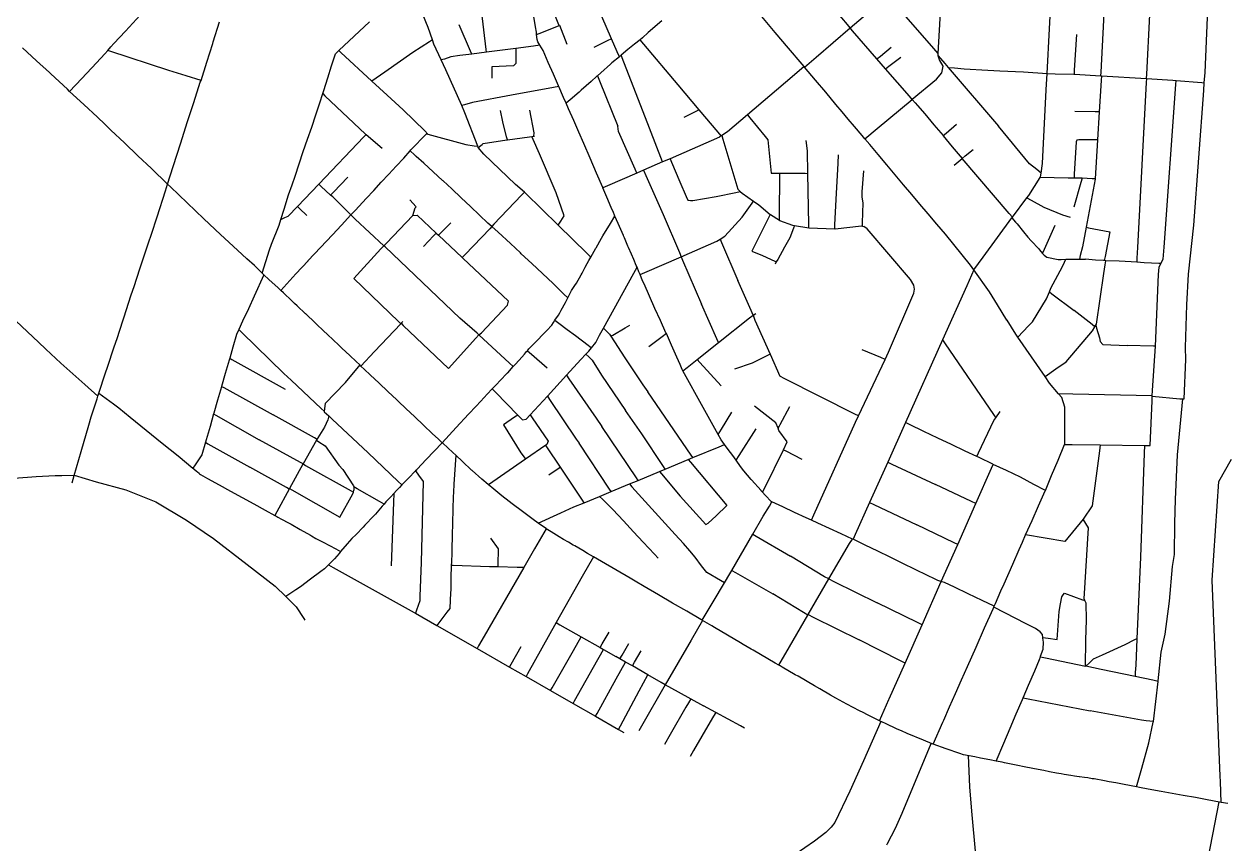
# Model space of a CAD drawing. Header units: inches. Extents: x 170101 to 178921, y 438267 to 453456.
# Drawn here: x 172575 to 173750, y 440935 to 441736 of the extents above; entities that cross this region are included whole.
import ezdxf

# ---------------------------------------------------------------- set-up
doc = ezdxf.new("R2010")
doc.units = ezdxf.units.IN
doc.header["$MEASUREMENT"] = 0

msp = doc.modelspace()

# ---------------------------------------------------------------- linework, layer by layer
for points in [[(173677.6, 441372.6), (173704.5, 441369.9), (173707.5, 441369.8), (173708.6, 441369.8), (173710.2, 441408.3), (173710, 441420.2), (173711.2, 441461.8), (173713, 441491.6), (173718.3, 441539.4), (173727.8, 441671), (173728.4, 441678.7), (173729.2, 441688.8), (173735.5, 441834.8), (173736.3, 441845.9), (173739.8, 441896.5), (173743.2, 441958.1), (173747.8, 442043.7), (173748.1, 442048.4), (173752.3, 442117.3)], [(173503.3, 441495.8), (173512.5, 441508.4), (173540.4, 441546.6), (173540.5, 441546.7), (173540.9, 441547.3), (173555.1, 441566.3), (173556.8, 441568.5), (173567.9, 441586.2), (173568.3, 441586.9), (173568.9, 441590.5), (173570.3, 441599.9), (173574, 441671.9), (173574.8, 441687.7), (173581.6, 441819), (173583.7, 441860.3), (173583.7, 441860.3), (173585.4, 441882.6), (173587.3, 441886.7), (173587.3, 441886.7), (173598.5, 441913.1), (173601.8, 441920.7), (173613.8, 441957.9)], [(173627.4, 441685.4), (173627.6, 441688.9), (173634.3, 441816.3), (173636.7, 441861.3), (173640.6, 441936.3)], [(173468.5, 441707.3), (173464.3, 441712.1), (173434.7, 441745.8), (173434.6, 441745.9), (173419.2, 441763.7), (173398.7, 441787.5), (173382.7, 441806.1), (173381.3, 441807.8), (173370.1, 441821), (173367.8, 441823.8), (173342.2, 441854.3), (173339.5, 441857.4)], [(173129.1, 441508.4), (173125.4, 441512), (173097.2, 441539.7), (173065.3, 441570.9), (173064.1, 441571.9), (173055.4, 441579.3), (173024.4, 441609), (173019.1, 441615.5), (173018.6, 441616.8), (173006, 441649.2), (173002.9, 441656.4), (172987.4, 441691.2), (172982.9, 441700.9), (172975.8, 441716.4), (172974.3, 441720.6), (172970.2, 441732.6), (172961.9, 441752.5), (172953.3, 441773), (172939, 441807.3), (172928.2, 441829.6), (172926, 441834.6), (172925, 441837)], [(172619.8, 441670.1), (172631.7, 441682.8), (172645.9, 441698.1), (172654.1, 441706.9), (172657.1, 441710.3), (172660.2, 441713.7), (172663, 441716.9), (172674.5, 441729.2), (172688.8, 441744.7), (172691, 441747.1), (172701, 441757.4), (172702.7, 441759.3), (172703.8, 441760.4), (172705.7, 441763.4), (172712.6, 441773.5), (172714.2, 441775.9), (172719.8, 441783.8), (172725, 441791.2), (172735.8, 441806.4), (172745.5, 441820.7), (172746.3, 441821.9)], [(173382.5, 441732.3), (173379.7, 441735.7), (173363.3, 441755.1), (173343.9, 441778), (173343.6, 441778.4)], [(173396.8, 441623.9), (173408.7, 441633.9), (173442.9, 441662.4), (173443.1, 441662.5), (173466.6, 441682.3), (173472, 441688.2), (173473.3, 441694.8), (173469.7, 441701.1), (173468.4, 441704.9), (173468.5, 441707.3), (173472, 441770.3)], [(173156.9, 441704.1), (173154.9, 441708.8), (173149.3, 441721.7), (173135.6, 441753.1), (173133.1, 441758.6)], [(173337.7, 441694), (173349.2, 441703.8), (173382.5, 441732.3), (173416.4, 441761.3), (173419.2, 441763.7)], [(173027, 441708.5), (173026.7, 441711.2), (173022.2, 441749.7), (173022, 441751.6)], [(173098.1, 441734.7), (173097.2, 441736.9), (173089.6, 441755.5)], [(173671.9, 441682.8), (173672.1, 441687.1), (173675.1, 441745.1)], [(172622.2, 441287.8), (172624.2, 441295.2), (172631, 441318.6), (172638.6, 441344.3), (172640.9, 441352.4), (172646.6, 441369.8), (172647.5, 441372.4), (172648.5, 441375.6), (172654.9, 441395.3), (172656.8, 441400.9), (172663.4, 441420.6), (172666.1, 441428.7), (172671.8, 441446), (172672.8, 441449.2), (172680, 441471.5), (172682.7, 441479.6), (172688.4, 441496.9), (172696.9, 441522.3), (172699.7, 441530.6), (172705.2, 441547.7), (172713.4, 441573.1), (172715.5, 441579.7), (172721, 441596.8), (172728.5, 441620), (172734.8, 441639.7), (172741.2, 441659.4), (172747.5, 441679.2), (172748.2, 441681), (172753.9, 441698.9), (172759.7, 441716.9), (172760.2, 441718.7), (172766.3, 441738)], [(172807.9, 441492.8), (172815.1, 441515.3), (172816.9, 441520.9), (172824.4, 441539.4), (172826.2, 441545), (172829.3, 441555.2), (172833.7, 441569.3), (172837.2, 441579.1), (172840, 441587.4), (172844, 441599.4), (172848, 441611.4), (172852.1, 441623.4), (172856.3, 441635.3), (172860.5, 441647.2), (172864.3, 441659.2), (172867.1, 441668), (172868.2, 441671.2), (172872, 441683.3), (172875.8, 441695.3), (172879.5, 441706.8), (172882.9, 441710), (172912.8, 441738.3)], [(173012.8, 441706.7), (173011.5, 441709.6), (173000.3, 441735.1)], [(173523.2, 441167.3), (173511.3, 441173), (173497.7, 441179.4), (173484.2, 441185.9), (173474.6, 441190.5), (173472.4, 441191.1), (173471.4, 441191.4), (173470.4, 441191.8), (173470.1, 441191.9), (173468, 441192.6), (173464.9, 441194.1), (173458.1, 441197.4), (173445.9, 441203.3), (173433.7, 441209.2), (173421.5, 441215.2), (173409.3, 441221.1), (173397.1, 441227), (173386.6, 441232.1), (173385.2, 441232.7), (173384.8, 441232.9), (173384.7, 441233), (173384.6, 441233), (173373.5, 441238.1), (173362.1, 441243.4), (173350.8, 441248.6), (173344.7, 441251.4), (173339.4, 441253.8), (173328, 441259), (173316.7, 441264.3), (173306, 441269.2), (173305.6, 441269.4), (173299.3, 441275.8), (173296.8, 441278.7), (173295.6, 441280.1), (173295.3, 441280.5), (173285.9, 441290.7), (173285.6, 441291), (173278.5, 441299.7), (173275.3, 441303.9), (173271, 441310), (173267.8, 441314.6), (173263.3, 441320.5), (173259.7, 441325.4), (173256.3, 441330), (173253.5, 441335.1), (173238.7, 441361.6), (173219, 441397.3), (173218.3, 441398.6), (173216.4, 441403.5), (173213.2, 441410.6), (173207.8, 441422.5), (173202.8, 441433.6), (173202.4, 441434.4), (173197.1, 441446.3), (173191.7, 441458.3), (173186.3, 441470.2), (173181, 441482.1), (173179.5, 441485.3), (173177.1, 441491.3), (173175.9, 441494.1), (173174.2, 441498.4), (173173.4, 441500.3), (173170.9, 441505.9), (173168.7, 441511.3), (173165.9, 441517.6), (173165.2, 441519.1), (173161.9, 441527.1), (173161, 441529.1), (173160.9, 441529.4), (173155.8, 441541.1), (173152.6, 441548.4), (173150.7, 441552.8), (173149.7, 441555.1), (173145.7, 441564.5), (173140.8, 441575.9), (173140.6, 441576.2), (173134.5, 441590.5), (173128.3, 441604.9), (173122.1, 441619.4), (173117.2, 441630.5), (173112.3, 441641.8), (173107.3, 441653.1), (173104.8, 441658.7), (173102.4, 441664.4), (173097.7, 441674.9), (173097.4, 441675.6), (173092.4, 441687.1), (173087.3, 441698.6), (173082.3, 441710), (173079.1, 441715.3), (173077.1, 441718.5), (173076.7, 441721), (173076.1, 441725.8), (173075.8, 441728), (173074.9, 441733.4), (173073.2, 441743.4)], [(173076.1, 441725.8), (173081, 441727.8), (173098.1, 441734.7), (173098.3, 441734.8), (173105.7, 441716.4)], [(173198.5, 441739), (173185.2, 441727.6), (173179.4, 441722.6), (173177.1, 441720.7), (173171.7, 441716.3), (173165.3, 441711.1), (173158.7, 441705.5), (173158.3, 441705.2), (173157.6, 441704.7), (173156.9, 441704.1), (173149.6, 441698.1), (173148.3, 441696.9), (173138.8, 441688.4), (173135.4, 441685.3), (173135, 441685), (173129.3, 441679.9), (173119.7, 441671.4), (173117.5, 441669.4), (173108.8, 441662.1), (173104.8, 441658.7)], [(173463.5, 441032.6), (173473, 441054), (173473.8, 441055.9), (173479.6, 441069), (173485.4, 441082.1), (173491.3, 441095.3), (173497.1, 441108.4), (173505.5, 441127.3), (173513.8, 441146.3), (173522, 441164.8), (173522.7, 441166.3), (173523.2, 441167.3), (173524.3, 441169.9), (173529.7, 441182.3), (173532.8, 441189.2), (173541.2, 441208.5), (173547.5, 441222.7), (173550.7, 441230), (173553.8, 441237), (173560.1, 441251.2), (173566.4, 441265.5), (173572.9, 441280.1), (173573.1, 441280.5), (173579.2, 441294.9), (173585.6, 441310), (173591.9, 441325.4), (173592.1, 441325.9), (173592.2, 441361.8), (173589.3, 441371.2), (173586.1, 441374.9), (173577.3, 441385.1), (173572.8, 441391.6), (173546.1, 441430.3), (173544.1, 441433.1), (173535.7, 441446.6), (173535.6, 441446.8), (173526.3, 441461.8), (173518.4, 441474.4), (173503.3, 441495.8), (173500, 441500.5), (173491.8, 441510.6), (173483.6, 441520.6), (173475.4, 441530.6), (173467, 441540.6), (173458.7, 441550.5), (173450.6, 441560), (173442.6, 441569.6), (173434.6, 441579.1), (173426.5, 441588.6), (173418.1, 441598.6), (173409.7, 441608.5), (173401.6, 441618.3), (173396.8, 441623.9), (173394.1, 441627.1), (173386.7, 441635.9), (173380.6, 441643.1), (173374.5, 441650.3), (173368.4, 441657.5), (173358.5, 441669.4), (173348.5, 441681.2), (173337.7, 441694), (173337.3, 441694.4), (173335.4, 441696.7), (173322.3, 441712.3), (173309.1, 441727.9), (173296, 441743.5)], [(173149.3, 441721.7), (173145.1, 441719.6), (173132, 441713.2)], [(173442.9, 441662.4), (173440.3, 441665.4), (173417, 441692.3), (173408.5, 441702.1), (173384.8, 441729.5), (173382.5, 441732.3)], [(173601.5, 441686.9), (173601.7, 441690.8), (173603.9, 441725.8)], [(173751.4, 440974.6), (173745, 440975.8), (173729.5, 440978.7), (173719.8, 440980.5), (173707.9, 440982.6), (173686.2, 440986.4), (173673.7, 440988.6), (173665, 440990.3), (173662.3, 440990.9), (173650.1, 440993.2), (173642, 440994.7), (173635.5, 440995.9), (173630.8, 440996.7), (173620.9, 440998.6), (173618.8, 440998.9), (173614.6, 440999.7), (173611.5, 441000.1), (173606.5, 441000.7), (173606.2, 441000.7), (173601.5, 441001.4), (173598, 441001.9), (173591.5, 441003), (173588.5, 441003.5), (173584, 441004.3), (173577, 441005.7), (173571.5, 441006.8), (173562.4, 441008.6), (173550.9, 441010.9), (173547.8, 441011.5), (173533.3, 441014.4), (173530.8, 441014.9), (173524.9, 441016), (173518.7, 441017.3), (173509.9, 441019), (173504.1, 441020.1), (173493.2, 441022.3), (173489.7, 441023.5), (173476.3, 441028.2), (173463.5, 441032.6), (173462.4, 441032.9), (173454.2, 441036.4), (173438, 441043.2), (173432.5, 441045.6), (173428.4, 441047.4), (173416.9, 441052.7), (173411.2, 441055.5), (173411.2, 441055.5), (173399.3, 441061.3), (173395, 441063.4), (173391.4, 441065.2), (173385.4, 441068.4), (173379, 441071.8), (173368.5, 441077.5), (173363.1, 441080.6), (173352.7, 441086.6), (173347.4, 441089.7), (173331.7, 441098.9), (173328.8, 441100.5), (173316, 441107.9), (173313.9, 441109.1), (173312.6, 441109.9), (173309.2, 441111.8), (173301.9, 441116.1), (173287.7, 441124.3), (173285.6, 441125.5), (173278, 441130), (173275.1, 441131.6), (173262.6, 441139.1), (173250, 441146.5), (173247.2, 441148.1), (173238.1, 441153.4), (173237.7, 441153.7), (173236.4, 441154.5), (173222.8, 441162.4), (173208.9, 441170.5), (173195.1, 441178.5), (173181.2, 441186.6), (173172.2, 441191.9), (173167.3, 441194.7), (173153.5, 441202.8), (173139.6, 441210.9), (173131.5, 441215.7), (173125.8, 441219), (173121.2, 441221.7), (173113.5, 441226.2), (173111.9, 441227.1), (173107.3, 441229.8), (173102.4, 441232.6), (173098, 441235.2), (173090.3, 441239.9), (173085.5, 441243.1), (173085.3, 441243.2), (173079.8, 441246.9), (173077.5, 441248.6), (173072.7, 441252.2), (173062.4, 441259.8), (173052.2, 441267.4), (173049.2, 441269.6), (173042.2, 441275.3), (173032.3, 441283.3), (173028.9, 441286), (173028.8, 441286.1), (173022.6, 441291.6), (173013, 441300), (173012.6, 441300.4), (173003.6, 441308.7), (172997, 441314.9), (172994.3, 441317.4), (172984.3, 441326.7), (172983.8, 441327.1), (172980, 441330.7), (172974.4, 441335.9), (172965.7, 441344.1), (172957, 441352.4), (172948.3, 441360.5), (172941, 441367.4), (172939.5, 441368.8), (172930.8, 441377), (172922.1, 441385.2), (172913.4, 441393.4), (172907.9, 441398.7), (172904.4, 441401.9), (172903.3, 441403), (172899.7, 441406.4), (172893.5, 441412.2), (172885.9, 441419.4), (172882.7, 441422.4), (172871.9, 441432.6), (172867.8, 441436.4), (172861.1, 441442.8), (172859.7, 441444.2), (172850.5, 441452.8), (172850.3, 441452.9), (172842, 441460.8), (172839.5, 441463.1), (172836.8, 441465.7), (172828.7, 441473.3), (172826, 441475.9), (172823.5, 441478.2), (172814.5, 441486.6), (172809.6, 441491.1), (172807.9, 441492.8), (172800.3, 441500), (172793, 441506.8), (172783.8, 441515.2), (172767.2, 441530.3), (172767.1, 441530.4), (172751, 441545.9), (172734.7, 441561.4), (172718.4, 441576.9), (172715.5, 441579.7), (172699.7, 441594.8), (172686.5, 441607.3), (172673.4, 441619.9), (172660.2, 441632.5), (172654.3, 441638.2), (172647, 441645), (172633.6, 441657.4), (172619.8, 441670.1), (172617.6, 441672.3), (172601.4, 441687.3), (172600, 441688.6), (172587.5, 441700.1), (172573.7, 441712.9)], [(172748.2, 441681), (172733.8, 441685.3), (172716.7, 441690.5), (172659, 441709.6), (172657.1, 441710.3)], [(172882.9, 441710), (172884.9, 441708.2), (172915.2, 441680.2), (172930.1, 441666.4)], [(172974.3, 441720.6), (172971.5, 441718.7), (172955.1, 441708.3), (172927.9, 441689.1), (172915.2, 441680.2)], [(173079.1, 441715.3), (173073.1, 441714.5), (173055.6, 441712.2), (173027, 441708.5), (173012.8, 441706.7), (173000.9, 441705.2), (172992.2, 441703.9), (172985.9, 441701.8), (172982.9, 441700.9)], [(173055.6, 441712.2), (173055.7, 441708.9), (173055.9, 441697.6), (173053.5, 441695.2), (173032.4, 441694.3), (173032.3, 441683)], [(173256.4, 441626.7), (173253.3, 441630.3), (173234.9, 441652.2), (173214.2, 441676.6), (173180.9, 441716.2), (173177.1, 441720.7)], [(173408.5, 441702.1), (173411.9, 441704.7), (173422.6, 441713.3)], [(173199.2, 441601.4), (173197.5, 441605.6), (173182.3, 441644.3), (173161.3, 441698.8), (173158.7, 441705.5)], [(173417, 441692.3), (173420.3, 441694.8), (173431.9, 441703.6)], [(173468.4, 441704.9), (173474.8, 441697.4), (173478, 441693.7), (173527.2, 441636.4)], [(173337.3, 441694.4), (173325.8, 441684.6), (173282, 441647.4), (173262.5, 441630.8), (173256.9, 441627.1), (173256.4, 441626.7), (173254.9, 441625.6), (173206.4, 441604.5), (173199.2, 441601.4), (173180.6, 441593.3), (173174.1, 441590.4), (173145.3, 441577.9), (173140.8, 441575.9)], [(173478, 441693.7), (173484.4, 441693.1), (173493.9, 441692.2), (173517, 441691), (173528.5, 441690.4), (173551.6, 441689.2), (173574.8, 441687.7), (173575.1, 441687.6), (173582.6, 441687.4), (173601, 441686.9), (173601.5, 441686.9), (173601.5, 441686.9), (173627.4, 441685.4), (173628, 441685.3), (173671.9, 441682.8), (173697.7, 441681.1), (173700.8, 441680.9), (173725.9, 441678.9), (173728.4, 441678.7)], [(173097.7, 441674.9), (173092.7, 441674), (173051.5, 441666.6), (173013.5, 441659.4), (173005.7, 441657.2), (173002.9, 441656.4)], [(173135.4, 441685.3), (173137.4, 441680.4), (173155.4, 441636.1)], [(173628, 441685.3), (173627.7, 441680.8), (173625.8, 441650.3), (173624.2, 441622.9), (173621.9, 441584.8), (173621.8, 441584.5), (173612.9, 441537.6), (173609.3, 441518.5), (173607.2, 441509.9), (173606.3, 441506.4)], [(173671.9, 441682.8), (173671.7, 441679), (173663.1, 441517.6), (173662.6, 441507.3), (173662.5, 441503.3)], [(173677.5, 441372.7), (173677.8, 441378.1), (173680.6, 441421.3), (173680.6, 441421.4), (173683.8, 441491.4), (173684.2, 441498.5), (173685.9, 441502), (173688.1, 441506.3), (173689.1, 441518), (173700.5, 441676.8), (173700.8, 441680.9)], [(172867.1, 441668), (172869.3, 441666), (172909, 441628.4), (172909.4, 441628.1), (172925.2, 441614.9)], [(172969.7, 441628.6), (172966.7, 441631.6), (172945.7, 441652.3), (172930.1, 441666.4)], [(173442.9, 441662.4), (173446, 441659), (173448.2, 441656.6), (173455.3, 441648.2), (173464.3, 441637.5), (173473.1, 441627), (173473.3, 441626.8), (173482.2, 441616.1), (173491.7, 441604.6)], [(173047.5, 441622.9), (173046.7, 441625.8), (173042.9, 441640.6), (173040.7, 441651.5)], [(173073.4, 441626.5), (173073.6, 441629.7), (173069.4, 441651.9)], [(173234.9, 441652.2), (173231, 441650.3), (173219.9, 441644.7)], [(173625.8, 441650.3), (173621.8, 441650.4), (173601.8, 441650.5)], [(173282, 441647.4), (173284.5, 441644.4), (173299.5, 441626.2), (173301.8, 441623), (173305.3, 441590.5), (173313.8, 441590.4), (173338.4, 441590.2), (173341.1, 441590.1)], [(172826, 441475.9), (172840.8, 441491.9), (172852.7, 441504.8), (172853, 441505.1), (172864.8, 441517.6), (172876.7, 441530.1), (172885.5, 441539.5), (172894.6, 441549.5), (172894.7, 441549.5), (172899, 441554.3), (172909.5, 441565.6), (172916.9, 441573.5), (172924.2, 441581.4), (172931.6, 441589.3), (172939, 441597.1), (172946.4, 441604.9), (172952.6, 441612.3), (172953.2, 441613), (172953.3, 441613.2), (172968.5, 441628.9), (172969.7, 441628.6), (173006.9, 441618.3), (173015.2, 441617.2), (173018.6, 441616.8)], [(172826.2, 441545), (172830.2, 441546.9), (172833.2, 441548.2), (172842.4, 441557.9), (172863.2, 441579.6), (172907.3, 441625.9), (172909.4, 441628.1)], [(173174.1, 441590.4), (173172.5, 441594.2), (173156.1, 441631.1), (173155.4, 441636.1)], [(173256.9, 441627.1), (173258, 441623.4), (173272.5, 441574.7), (173275, 441572.3), (173276.8, 441570.7), (173288, 441563), (173293.3, 441559.3), (173304.3, 441550.1), (173304.6, 441549.9), (173313.2, 441544.3), (173313.3, 441544.2), (173325.9, 441539.4), (173328, 441539.1), (173341.9, 441537.1), (173342, 441537.1), (173367.3, 441536), (173367.6, 441536), (173393.6, 441539), (173394.3, 441538.7), (173395.7, 441538.1)], [(173473.1, 441627), (173476.1, 441629.5), (173486.3, 441638.1)], [(173568.9, 441590.5), (173564.7, 441593.9), (173557.6, 441599.6), (173527.2, 441636.4)], [(173019.1, 441615.5), (173022.7, 441618.3), (173024, 441619.3), (173046.8, 441622.8), (173047.5, 441622.9), (173069, 441625.8), (173071.4, 441626.2), (173073.4, 441626.5), (173074.1, 441626.6)], [(173097.2, 441539.7), (173099.7, 441543.6), (173103.1, 441548.8), (173095.2, 441571), (173078.8, 441609.3), (173072.7, 441623.2), (173071.4, 441626.2)], [(173342, 441537.1), (173341.9, 441540.2), (173341.1, 441590.1), (173340.7, 441612.3), (173339.3, 441622.1)], [(173624.2, 441622.9), (173620.2, 441622.9), (173619.4, 441622.9), (173605.9, 441622.9), (173603.7, 441622.5), (173603.3, 441621.1), (173601.3, 441589.4), (173601.1, 441585.5)], [(173106.6, 441468.6), (173102.8, 441472.3), (173092.1, 441482.7), (173081.7, 441492.4), (173071.3, 441502), (173060.9, 441511.7), (173060.2, 441512.4), (173050.6, 441521.5), (173038.5, 441532.7), (173032.4, 441538.1), (173032.2, 441538.2), (173028.3, 441541.6), (173020.3, 441549.3), (173011.4, 441557.9), (173002.4, 441566.4), (172993.3, 441574.9), (172984.9, 441582.7), (172984.2, 441583.3), (172975.1, 441591.7), (172965.9, 441600), (172958.5, 441606.7), (172956.7, 441608.4), (172952.6, 441612.3)], [(173206.4, 441604.5), (173207.8, 441601.2), (173216, 441582), (173222.1, 441567.7), (173223.7, 441564.1), (173226.4, 441563.6), (173228.6, 441563.5), (173251.4, 441567.7), (173270.6, 441571.4), (173275, 441572.3)], [(173367.3, 441536), (173367.5, 441539.8), (173368.8, 441564.5), (173370.7, 441600), (173371.1, 441608.1)], [(173484, 441598.3), (173491.7, 441604.6), (173491.7, 441604.6), (173494.8, 441607.3), (173502.5, 441613.6)], [(173540.9, 441547.3), (173537.6, 441551.1), (173491.7, 441604.6)], [(173180.6, 441593.3), (173182.8, 441588.1), (173199.6, 441549.9), (173215.5, 441512.8), (173217.3, 441508.7)], [(173394.3, 441538.7), (173394.4, 441541.4), (173394.9, 441551.9), (173395.1, 441561), (173394.1, 441567.2), (173394.2, 441572.2), (173395.7, 441592.6)], [(172874.8, 441569), (172877.5, 441571.8), (172891.6, 441586.3)], [(173313.2, 441544.3), (173313.4, 441547.4), (173313.5, 441549.2), (173313.8, 441588.6), (173313.8, 441590.4)], [(173621.9, 441584.8), (173618.9, 441584.9), (173609, 441585.3), (173608.8, 441585.3), (173601.1, 441585.5), (173595.5, 441585.6), (173567.9, 441586.2)], [(173609, 441585.3), (173607.8, 441581.1), (173601, 441557.2)], [(173053.3, 441401.4), (173049.7, 441404.7), (173019.6, 441432.5), (173017.9, 441434.1), (173001.1, 441448.6), (172928.1, 441518.3), (172926.8, 441519.5), (172898.7, 441545.4), (172894.6, 441549.5), (172876.8, 441567.2), (172874.8, 441569), (172865.7, 441577.3), (172863.2, 441579.6)], [(173064.1, 441571.9), (173061.2, 441568.9), (173034.4, 441540.5), (173032.2, 441538.2)], [(172842.4, 441557.9), (172844.5, 441555.8), (172851.4, 441549.1)], [(172955.1, 441549.1), (172957.5, 441556.5), (172958.4, 441557.6), (172952.1, 441564.3)], [(173177.1, 441491.3), (173181.7, 441493.3), (173217.3, 441508.7), (173252, 441523.8), (173255.4, 441526), (173259.8, 441528.8), (173276.8, 441547.4), (173286.6, 441561), (173288, 441563)], [(173555.1, 441566.3), (173559.3, 441564), (173571.6, 441557.2), (173590, 441549.5), (173597.4, 441547.5)], [(172926.8, 441519.5), (172929.3, 441522.1), (172955.1, 441549.1), (172959.3, 441549.2), (172977.9, 441531.8), (172980.1, 441529.8), (173003.3, 441508), (173004.1, 441507.3)], [(172983.8, 441327.1), (172997.5, 441341.8), (173009.6, 441354.8), (173017, 441362.7), (173021.2, 441367.2), (173024.9, 441371.2), (173027.9, 441374.4), (173032.7, 441379.6), (173037.1, 441384.4), (173040, 441387.5), (173047.5, 441395.2), (173047.8, 441395.4), (173053.3, 441401.4), (173055, 441403.4), (173058.9, 441407.6), (173064.3, 441413.7), (173066.3, 441416), (173067, 441416.8), (173068.6, 441418.7), (173073.7, 441424), (173075.7, 441426), (173083.3, 441434), (173085.9, 441436.7), (173090.8, 441442), (173092.5, 441444.6), (173094, 441446.7), (173097.3, 441451.6), (173098.6, 441454), (173099.9, 441456.4), (173104.2, 441464), (173106.6, 441468.6), (173110.3, 441475.9), (173113.5, 441480.7), (173115, 441483), (173119.6, 441491.2), (173120.4, 441492.7), (173123.5, 441498.5), (173125.5, 441502.1), (173127.1, 441504.9), (173129.1, 441508.4), (173134, 441517), (173134.3, 441517.4), (173139.4, 441527), (173140.8, 441529.2), (173148.2, 441541.2), (173152.6, 441548.4)], [(173304.3, 441550.1), (173303.2, 441547.9), (173286.4, 441514), (173296.9, 441509.9), (173308.8, 441504.3), (173310.2, 441503.6)], [(173540.4, 441546.6), (173543.9, 441542.6), (173545.5, 441540.9), (173551.7, 441533.2), (173556.1, 441527.9), (173559.4, 441524.3), (173566.8, 441516.4), (173567.4, 441515.6), (173570.3, 441512), (173571.8, 441510.2), (173574.4, 441508.3), (173585.6, 441506), (173588.5, 441506.1), (173593.2, 441506.2), (173604.6, 441506.5), (173606.3, 441506.4), (173612.3, 441506.2)], [(172980.1, 441529.8), (172982.8, 441532.5), (172992.1, 441541.7)], [(173032.2, 441538.2), (173030.2, 441535.9), (173006.1, 441510.9), (173003.3, 441508)], [(173328, 441539.1), (173327, 441536.5), (173323.4, 441527.3), (173318.2, 441518.1), (173311.7, 441506.1), (173310.2, 441503.6), (173309.1, 441501.5)], [(173344.7, 441251.4), (173347, 441256.7), (173387.6, 441347.2), (173390.5, 441353.4), (173416.5, 441408.4), (173419.9, 441415.6), (173444.6, 441473.1), (173445.3, 441477), (173444.6, 441481.1), (173441.4, 441486.6), (173398.9, 441535.9), (173395.7, 441538.1)], [(173570.3, 441512), (173572.2, 441516.2), (173582.7, 441539.7)], [(173612.9, 441537.6), (173615.2, 441537.1), (173636, 441533.2), (173631.5, 441509.1), (173630.7, 441504.9)], [(172977.9, 441531.8), (172975.4, 441529.1), (172965.5, 441518.7)], [(173255.4, 441526), (173256.8, 441522.7), (173272.7, 441485.4)], [(172943.3, 441443.3), (172941.2, 441445.3), (172897.5, 441487.5), (172923.8, 441516.3), (172926.8, 441519.5)], [(173019.6, 441432.5), (173022.2, 441434.5), (173047.7, 441461.3), (173048.7, 441465.4), (173004.1, 441507.3)], [(173032.7, 441379.6), (173036, 441376.3), (173057.8, 441354.1), (173062.3, 441349.5), (173065.9, 441350), (173069.7, 441354.2), (173086.6, 441372.5), (173105.3, 441392.9), (173119.3, 441408.2), (173124.3, 441413.5), (173127.1, 441416.6), (173129.8, 441419.9), (173133.9, 441425.1), (173137.6, 441432), (173141.3, 441438.8), (173171.1, 441492.8), (173174.2, 441498.4)], [(173217.3, 441508.7), (173218.7, 441505.5), (173237.2, 441462.3)], [(173546.1, 441430.3), (173556.7, 441441.2), (173560.4, 441445), (173574.1, 441467.6), (173577.1, 441474.3), (173578.6, 441477.9), (173587.7, 441495), (173590.4, 441500.6), (173593.2, 441506.2)], [(173572.8, 441391.6), (173583.5, 441399.1), (173593.3, 441406), (173619.2, 441436.2), (173621.6, 441440.4), (173622.4, 441441.8), (173623.1, 441442.9), (173630.3, 441492.3), (173631.6, 441500.8), (173632.3, 441504.8)], [(173685.9, 441502), (173684, 441502.1), (173669.7, 441502.8), (173662.5, 441503.3), (173656.8, 441503.6), (173645.3, 441504.4), (173632.3, 441504.8), (173630.7, 441504.9), (173629.9, 441504.9), (173622.2, 441505.4), (173612.3, 441506.2)], [(172809.6, 441491.1), (172800.1, 441470.2), (172794.5, 441457.9), (172788.8, 441445.7), (172785, 441437.5), (172782.9, 441432.9), (172779.4, 441420.5), (172776.2, 441409.5), (172775.6, 441407.6), (172771.9, 441394.6), (172768.3, 441382.1), (172768.2, 441381.7), (172764.4, 441368.7), (172760.7, 441355.8), (172760.5, 441355.2), (172757, 441342.9), (172753.2, 441329.9), (172752.5, 441327.5), (172748.9, 441315.2), (172742.3, 441305.5), (172740.1, 441302.3)], [(173503.3, 441495.8), (173496.3, 441480.3), (173472.6, 441427.5), (173436.4, 441346.7), (173419.1, 441308.2), (173401.3, 441268.7), (173387.3, 441237.4), (173385.2, 441232.7)], [(173287.6, 441451.6), (173285.6, 441456.2), (173272.7, 441485.4)], [(173577.1, 441474.3), (173579.4, 441472.6), (173601.1, 441456.2)], [(173219, 441397.3), (173223.2, 441400.6), (173232.8, 441408.3), (173253.8, 441425), (173284.1, 441449), (173287.6, 441451.6), (173290.1, 441453.3)], [(173253.8, 441425), (173252.2, 441428.5), (173237.2, 441462.3)], [(173287.6, 441451.6), (173289.4, 441446.6), (173304.2, 441413.6), (173313.8, 441392.1)], [(173621.6, 441440.4), (173618.8, 441442.5), (173601.1, 441456.2)], [(172228.9, 441444.8), (172238.6, 441438.8), (172295.3, 441398.6), (172322.3, 441379.4), (172349.2, 441360.3), (172396.6, 441326.8), (172426, 441306), (172447.8, 441302.2), (172466.8, 441298.8), (172510.4, 441291.1), (172524.2, 441289.9), (172530.9, 441289.4), (172543.4, 441290.9), (172565.7, 441292.3), (172587, 441294.1), (172605.8, 441295.1), (172612.3, 441295.2)], [(172567.6, 441445.8), (172589.4, 441425.3), (172596.6, 441418.5), (172611.3, 441404.7), (172634.6, 441383.9), (172647.5, 441372.4)], [(172904.4, 441401.9), (172917.6, 441416), (172943.3, 441443.3), (172943.6, 441443.7), (172945.4, 441445.6)], [(172943.6, 441443.7), (172945.8, 441441.6), (172990, 441399.7), (173016.7, 441429.3), (173019.6, 441432.5)], [(173094, 441446.7), (173097.9, 441443.7), (173105.9, 441437.7), (173114, 441431.8), (173126.3, 441422.5), (173129.8, 441419.9)], [(173148.7, 441431), (173150.5, 441432.1), (173162.7, 441439.3), (173167.2, 441442)], [(173622.4, 441441.8), (173623.2, 441439.1), (173626, 441429.6), (173626.6, 441426), (173629.3, 441422.9), (173653.1, 441421.9)], [(172785, 441437.5), (172787.9, 441434.7), (172829.2, 441394.7), (172836.1, 441388)], [(173141.3, 441438.8), (173144.1, 441436.2), (173147.4, 441433.2), (173148.7, 441431), (173162.2, 441410), (173179.9, 441383.6), (173184.6, 441376.7)], [(173202.8, 441433.6), (173198.6, 441430.5), (173185.6, 441420.8)], [(173472.6, 441427.5), (173475.2, 441423.7), (173522.6, 441354.5), (173524.8, 441351.4)], [(173067, 441416.8), (173071, 441413.4), (173086.4, 441400.3)], [(173416.5, 441408.4), (173412.4, 441410.2), (173394.1, 441417.8)], [(173680.6, 441421.4), (173678.6, 441421.5), (173653.1, 441421.9)], [(172776.2, 441409.5), (172778.2, 441408.3), (172830.5, 441379.5)], [(173124.3, 441413.5), (173127, 441410.8), (173130.2, 441407.6), (173139.6, 441393), (173162.9, 441358.5)], [(173232.8, 441408.3), (173235.5, 441405.4), (173256.4, 441382.5)], [(173304.2, 441413.6), (173301.7, 441412.3), (173286.5, 441404.7), (173269.4, 441398.8)], [(172903.3, 441403), (172889.1, 441385.8), (172889, 441385.7), (172869.4, 441365.3), (172868.5, 441357.8), (172868.5, 441357.3), (172873, 441353.4), (172872.9, 441353.4), (172872.2, 441349.3), (172868.8, 441342.1), (172862.4, 441331.7), (172861.6, 441330.3), (172861, 441329.4), (172847.9, 441306.4), (172847.8, 441306.2), (172834.5, 441282.3), (172834.3, 441282), (172834.2, 441281.8), (172822.3, 441259.6), (172820.4, 441256)], [(173105.3, 441392.9), (173107.6, 441389.6), (173134.4, 441351.2), (173139.7, 441342.9)], [(173390.5, 441353.4), (173387.1, 441355.1), (173318.6, 441389.5), (173313.8, 441392.1)], [(172768.3, 441382.1), (172770.5, 441380.9), (172818.6, 441354.2)], [(172868.5, 441357.8), (172865.6, 441360.5), (172836.1, 441388)], [(172648.5, 441375.6), (172662.6, 441365.2), (172667.9, 441361), (172679.1, 441351.9), (172694.6, 441339.3), (172710.2, 441326.7), (172725.7, 441314.1), (172740.1, 441302.3), (172741.2, 441301.4), (172743.7, 441299.4), (172744.6, 441298.7), (172746.4, 441297.2), (172746.8, 441296.8), (172747.6, 441295.9), (172754.4, 441292.2), (172765.8, 441286), (172777.1, 441279.8), (172788.4, 441273.6), (172799.7, 441267.4), (172811, 441261.1), (172820.4, 441256), (172822.3, 441254.9), (172823.2, 441254.4), (172826.9, 441252.5), (172833.7, 441248.8), (172836.1, 441247.4), (172837.9, 441246.4), (172843.3, 441243.2), (172844.9, 441242.3), (172855.3, 441236.6), (172856.2, 441236), (172860.5, 441233.6), (172866.9, 441230.3), (172867.6, 441229.9), (172879.8, 441223.4), (172884.6, 441220.8)], [(173086.6, 441372.5), (173088.8, 441369.2), (173114.8, 441330.6), (173117.5, 441326.5)], [(173228.6, 441312.5), (173226.9, 441315), (173201.7, 441351.9), (173184.6, 441376.7)], [(173591.9, 441325.4), (173599.3, 441325.3), (173626.8, 441324.9), (173670, 441324.4), (173675.6, 441324.3), (173677.4, 441368), (173677.6, 441372.6), (173677.5, 441372.7), (173599.9, 441374.6), (173586.1, 441374.9)], [(173662.3, 440990.9), (173667.3, 441009.1), (173674.1, 441033.9), (173678.5, 441054.2), (173678.6, 441054.9), (173683.3, 441093.9), (173683.4, 441094.6), (173686.2, 441122.6), (173690.2, 441140.1), (173694.4, 441172.4), (173697.2, 441206.2), (173699.2, 441217.8), (173699.5, 441248.5), (173700.2, 441271.5), (173702.3, 441315.2), (173707.5, 441369.8)], [(173201.7, 441301.3), (173200, 441303.9), (173178.7, 441335.7), (173162.9, 441358.5)], [(173296.8, 441278.7), (173299.2, 441283.5), (173317.2, 441320.2), (173320.9, 441327.8), (173312.8, 441339.1), (173311.9, 441341.3), (173309.7, 441346.6), (173288.8, 441362.7)], [(173311.9, 441341.3), (173313, 441343), (173314, 441344.7), (173323.3, 441362.3)], [(173506.2, 441313.5), (173507.9, 441317.3), (173522.8, 441348.7), (173524.8, 441351.4), (173529, 441357.4)], [(172760.5, 441355.2), (172762.7, 441354.1), (172805.1, 441330)], [(172861.6, 441330.3), (172858.9, 441331.8), (172818.6, 441354.2)], [(172872.9, 441353.4), (172876.4, 441350.1), (172911.5, 441317.2)], [(173069.7, 441354.2), (173071.6, 441351.4), (173087.2, 441328.6), (173086.1, 441325.4), (173085, 441324.6), (173065.1, 441310.9), (173028.9, 441286)], [(173057.8, 441354.1), (173054.6, 441352), (173043.6, 441344.5), (173060.8, 441317.3), (173063.9, 441312.8), (173065.1, 441310.9)], [(173253.5, 441335.1), (173256.8, 441340.4), (173266.8, 441356.8)], [(173573.1, 441280.5), (173561.9, 441286.4), (173548.7, 441293.4), (173535.2, 441299.8), (173522.2, 441305.9), (173521.7, 441306.1), (173508.3, 441312.5), (173506.2, 441313.5), (173494.8, 441318.9), (173481.4, 441325.3), (173467.9, 441331.6), (173454.5, 441338), (173440.5, 441344.7), (173436.4, 441346.7)], [(173175.2, 441290.3), (173173.7, 441292.6), (173139.7, 441342.9)], [(173271, 441310), (173273.9, 441314.5), (173290.4, 441340.5)], [(172752.5, 441327.5), (172754.9, 441326.1), (172795.9, 441303.3)], [(172847.9, 441306.4), (172845.5, 441307.7), (172805.1, 441330)], [(172983.8, 441327.1), (172968.2, 441310.6), (172959.5, 441301.3), (172958.9, 441300.7), (172957.8, 441299.5), (172950.8, 441292.3), (172949.6, 441291.1), (172944.5, 441285.9), (172942.1, 441283.4), (172939.1, 441280.4), (172936.5, 441277.5), (172933.5, 441274.3), (172928.8, 441269.2), (172927, 441267.1), (172925.2, 441265), (172918.5, 441257.2), (172917, 441255.5), (172908.3, 441246.5), (172906.7, 441244.7), (172899.6, 441237.5), (172895.6, 441233.5), (172891.1, 441228.3), (172884.6, 441220.8), (172884.5, 441220.7), (172883, 441218.9), (172878.5, 441213.5), (172874.6, 441209.7), (172872.7, 441207.8), (172868.9, 441204), (172865.3, 441201.3), (172855.3, 441193.8), (172845.3, 441186.4), (172840.9, 441183.4), (172831.1, 441176.7)], [(172861, 441329.4), (172863.3, 441328), (172869.6, 441324.1), (172882.7, 441305.2), (172886.6, 441300.8), (172897.3, 441284.8), (172897.4, 441284.1), (172897.6, 441280.7)], [(173077.5, 441248.6), (173099.6, 441258.5), (173112.5, 441264.3), (173122.6, 441268.5), (173137.5, 441274.6), (173148.9, 441279.4), (173166.7, 441286.8), (173175.2, 441290.3), (173196.2, 441299), (173201.7, 441301.3), (173224.2, 441310.7), (173228.6, 441312.5), (173254.4, 441323.2), (173259.7, 441325.4)], [(173122.6, 441268.5), (173120.8, 441271.1), (173099.3, 441303.2), (173085.9, 441323.2), (173085, 441324.6)], [(173148.9, 441279.4), (173147.4, 441281.7), (173117.5, 441326.5)], [(173626.8, 441324.9), (173626, 441319), (173618.7, 441265.4), (173610.1, 441252.4), (173592, 441230.6), (173553.8, 441237)], [(173670, 441324.4), (173669.7, 441316.7), (173666.1, 441215.4), (173662.6, 441135.6), (173661.4, 441109.8), (173661, 441102.7), (173660.7, 441098.6)], [(172944.5, 441285.9), (172940.9, 441289.3), (172911.5, 441317.2)], [(172997, 441314.9), (172995.3, 441286.6), (172994.8, 441278.6), (172994.4, 441274.3), (172994.4, 441274.1), (172994.2, 441262.6), (172994.2, 441261.6), (172993.9, 441249), (172993.9, 441248.7), (172993.7, 441236.3), (172993.7, 441235.9), (172993.2, 441223.9), (172993.2, 441223.7), (172993.1, 441218.9), (172992.9, 441211), (172992.9, 441210.8), (172992.7, 441207.1), (172992.7, 441207), (172992.6, 441204), (172992.4, 441198.4), (172992.3, 441194.7), (172992.2, 441191.5), (172992.1, 441185.7), (172992.1, 441184.2), (172991.7, 441174.2), (172991.7, 441173.1), (172991.7, 441172.3), (172991.3, 441166.1), (172991.3, 441165), (172988.5, 441161.4), (172980.6, 441151), (172978.7, 441148.5)], [(173224.2, 441310.7), (173226.3, 441308.1), (173261.9, 441265.9), (173251.4, 441255.7)], [(173317.2, 441320.2), (173319.5, 441319), (173335.3, 441310.9)], [(173745, 440975.8), (173744.2, 440996.1), (173744, 441001.3), (173736.1, 441192.9), (173742.7, 441289.1), (173755, 441310.9)], [(172834.2, 441281.8), (172831.8, 441283.2), (172795.9, 441303.3)], [(172847.9, 441306.4), (172850.3, 441304.8), (172894.8, 441280), (172897, 441278.7)], [(172957.8, 441299.5), (172960.8, 441295.3), (172965.3, 441289.2), (172963.4, 441210), (172962, 441177.2), (172961.8, 441172.6), (172958.7, 441163.4), (172957.7, 441160.5)], [(173099.3, 441303.2), (173098.1, 441302.3), (173088.1, 441295.4)], [(173196.2, 441299), (173198.1, 441296.7), (173216.4, 441274.7), (173241.4, 441247.3), (173243.6, 441248.4), (173251.4, 441255.7)], [(173411.2, 441055.5), (173420.3, 441076.4), (173420.5, 441076.8), (173436.1, 441111.9), (173452.7, 441149.3), (173471.4, 441191.4), (173487.5, 441227.6), (173505.2, 441267.6), (173520.6, 441302.2), (173522.2, 441305.9)], [(173419.1, 441308.2), (173423.1, 441306.2), (173465.9, 441286.2)], [(172612.3, 441295.2), (172623.8, 441295.4), (172624.1, 441295.3), (172645.6, 441288.9), (172674.6, 441281), (172703.9, 441269.2), (172734.1, 441251.4), (172760.5, 441233.4), (172793.3, 441208.1), (172820.7, 441187.1), (172831.1, 441176.8), (172841.1, 441166.9), (172848.5, 441155.5), (172849.5, 441153.6)], [(173166.7, 441286.8), (173169.1, 441284.1), (173211.3, 441237.4)], [(172834.5, 441282.3), (172836.8, 441281.1), (172883.9, 441254.3), (172896.6, 441277), (172897, 441278.7), (172897.6, 441280.7)], [(172927, 441267.1), (172922.7, 441269.6), (172900.8, 441282.1), (172897.4, 441284.1)], [(172936.5, 441277.5), (172936.1, 441269.1), (172933.8, 441206.8)], [(173137.5, 441274.6), (173140.3, 441271.9), (173150.5, 441261.8), (173161, 441250.8), (173170.7, 441240.1), (173180.3, 441229.8), (173191.2, 441218.1), (173194.9, 441214.2)], [(173505.2, 441267.6), (173501.1, 441269.5), (173465.9, 441286.2)], [(173237.7, 441153.7), (173248.4, 441171.5), (173259.6, 441190.1), (173264.9, 441199), (173266.8, 441202.3), (173287.4, 441237.9), (173297.4, 441255.2), (173303.5, 441265.2), (173306, 441269.2)], [(173401.3, 441268.7), (173405.6, 441266.6), (173447.6, 441246.9)], [(173568.3, 441117.8), (173573.4, 441116.8), (173612.4, 441108.7), (173612.6, 441134.1), (173613.3, 441154.2), (173612.9, 441170.3), (173611.7, 441172.8), (173610.9, 441174.5), (173615.4, 441243.9), (173610.1, 441252.4)], [(173085.5, 441243.1), (173074.1, 441223.3), (173063.6, 441205.1), (173024.9, 441138), (173019.4, 441128.6), (173017.9, 441126)], [(173487.5, 441227.6), (173483.9, 441229.3), (173447.6, 441246.9)], [(173038.4, 441205.7), (173038.4, 441207.8), (173038.7, 441223.5), (173031.3, 441233.7)], [(173259.6, 441190.1), (173255.8, 441192.4), (173242.3, 441200.2), (173237, 441206.7), (173230.9, 441215.4), (173225.7, 441221.5), (173219.7, 441228.5), (173211.3, 441237.4)], [(173287.4, 441237.9), (173290.7, 441235.9), (173324.2, 441216.2)], [(173312.6, 441109.9), (173323, 441127.7), (173341.1, 441158.6), (173341.4, 441159.2), (173361.7, 441194), (173381.9, 441228.5), (173384.6, 441233)], [(173361.7, 441194), (173357.3, 441196.1), (173324.2, 441216.2)], [(172872.7, 441207.8), (172877.2, 441205.3), (172956.4, 441161.2), (172957.7, 441160.5), (172978.7, 441148.5), (173017.9, 441126), (173049.6, 441107.9), (173065.7, 441098.7), (173089.6, 441085), (173111.8, 441072.4), (173133.6, 441059.9), (173156, 441047.1), (173161.2, 441044.1)], [(173063.6, 441205.1), (173057, 441205.3), (173038.4, 441205.7), (173030, 441205.9), (172994.5, 441207), (172992.7, 441207)], [(173131.5, 441215.7), (173120.6, 441196.3), (173095.3, 441151.3), (173067.2, 441101.3), (173065.7, 441098.7)], [(173266.8, 441202.3), (173270.4, 441200.3), (173306.8, 441179.3)], [(173361.7, 441194), (173366.6, 441191.6), (173408.9, 441170.8)], [(173341.1, 441158.6), (173336.8, 441161.2), (173306.8, 441179.3)], [(173452.7, 441149.3), (173448.3, 441151.5), (173408.9, 441170.8)], [(173570.7, 441136.7), (173575.7, 441136), (173584.7, 441134.8), (173586.6, 441162.1), (173587.8, 441169.7), (173589.3, 441176.4), (173590.4, 441178.5), (173591.8, 441180.1), (173609.4, 441173.6), (173611.7, 441172.8)], [(173341.4, 441159.2), (173346.1, 441156.8), (173391.2, 441134.5)], [(173524.9, 441016), (173532.5, 441033.7), (173538.6, 441048.1), (173544.7, 441062.1), (173550.7, 441076.2), (173551.4, 441077.8), (173556.7, 441090.2), (173562.8, 441104.3), (173567.5, 441115.3), (173568.3, 441117.8), (173568.5, 441118.5), (173570.9, 441125.4), (173571.3, 441132.1), (173570.8, 441136.1), (173570.7, 441136.7), (173570.4, 441139.7), (173568.1, 441142.4), (173563.6, 441145.5), (173554.5, 441150.2), (173533.5, 441160.9), (173522.7, 441166.3)], [(173095.3, 441151.3), (173098.8, 441149.3), (173119.6, 441137.5), (173138.1, 441127), (173141.3, 441125.2), (173153.5, 441118.3)], [(173238.1, 441153.4), (173227, 441134.1), (173201.8, 441090.6), (173178.4, 441050.2), (173175.9, 441045.6)], [(173089.6, 441085), (173091.2, 441087.7), (173112, 441124.2), (173119.6, 441137.5)], [(173138.1, 441127), (173140.1, 441130.5), (173146.8, 441142.1)], [(173436.1, 441111.9), (173431.7, 441114.1), (173391.2, 441134.5)], [(173662.6, 441135.6), (173660.3, 441134.5), (173650.6, 441129.8), (173628.5, 441119.6), (173619.8, 441115.5), (173616.2, 441112), (173612.7, 441108.8), (173612.6, 441108.7), (173612.4, 441108.7)], [(173049.6, 441107.9), (173051.1, 441110.6), (173060.9, 441128.1)], [(173111.8, 441072.4), (173113.2, 441075), (173131.7, 441107.9), (173141.3, 441125.2)], [(173157.5, 441116), (173159.5, 441119.6), (173166, 441131)], [(173169.6, 441109), (173171.7, 441112.6), (173178.2, 441123.9)], [(173133.6, 441059.9), (173135.2, 441062.7), (173153.9, 441096.4), (173163, 441112.8)], [(173201.8, 441090.6), (173197.8, 441092.8), (173184.8, 441100.3), (173169.6, 441109), (173163, 441112.8), (173157.5, 441116), (173153.5, 441118.3)], [(173156, 441047.1), (173157.9, 441050.5), (173176.4, 441084.8), (173184.8, 441100.3)], [(173683.3, 441093.9), (173678, 441095), (173660.7, 441098.6), (173627.7, 441105.4), (173612.7, 441108.8)], [(173201.8, 441090.6), (173204.8, 441089), (173226.8, 441076.9), (173239.1, 441070.2)], [(173226.8, 441076.9), (173224.5, 441073), (173221.9, 441068.7), (173206.7, 441041.9), (173201, 441032.2)], [(173551.4, 441077.8), (173556.4, 441076.8), (173617, 441065.3)], [(173251.1, 441063.6), (173248.8, 441059.9), (173245.5, 441054.5), (173229.3, 441026.5), (173226, 441020.7)], [(173279.1, 441048.4), (173275.2, 441050.4), (173251.1, 441063.6), (173239.1, 441070.2)], [(173678.6, 441054.9), (173671.7, 441055.5), (173667, 441056), (173617, 441065.3)], [(173412.4, 441054.9), (173395.3, 441016.3), (173382, 440986.8), (173367.5, 440956.1), (173363.7, 440951.4), (173358.6, 440946.2), (173347.6, 440938), (173328.8, 440924.8), (173321.7, 440920.5), (173315.2, 440917.9), (173284.7, 440896.5), (173283.2, 440893), (173275.9, 440889.3), (173240.8, 440870.5), (173185.3, 440840.9), (173183, 440839.9), (173161.5, 440839.9), (173074, 440841.6)], [(173418.1, 440934.4), (173418.8, 440935.6), (173426.7, 440950.6), (173433.1, 440965.2), (173461.5, 441033.3)], [(173497.6, 441021.4), (173499, 440991.1), (173500.8, 440967.3), (173504.9, 440924.6)], [(173469.2, 438267.2), (173470.5, 438285.6), (173470.7, 438287.4), (173482.5, 438376.5), (173526.1, 438761.5), (173555.1, 439014), (173578.9, 439210.4), (173607.8, 439451.5), (173633, 439670.3), (173655.1, 439846.2), (173669.9, 439967.3), (173670.6, 439974.9), (173670.6, 439982.5), (173671.3, 440198.4), (173670.9, 440452), (173670.9, 440603.1), (173671.6, 440611.7), (173673, 440622.1), (173708.9, 440801.8), (173742.8, 440976.2)]]:
    msp.add_lwpolyline(points)

doc.saveas('drawing.dxf')
